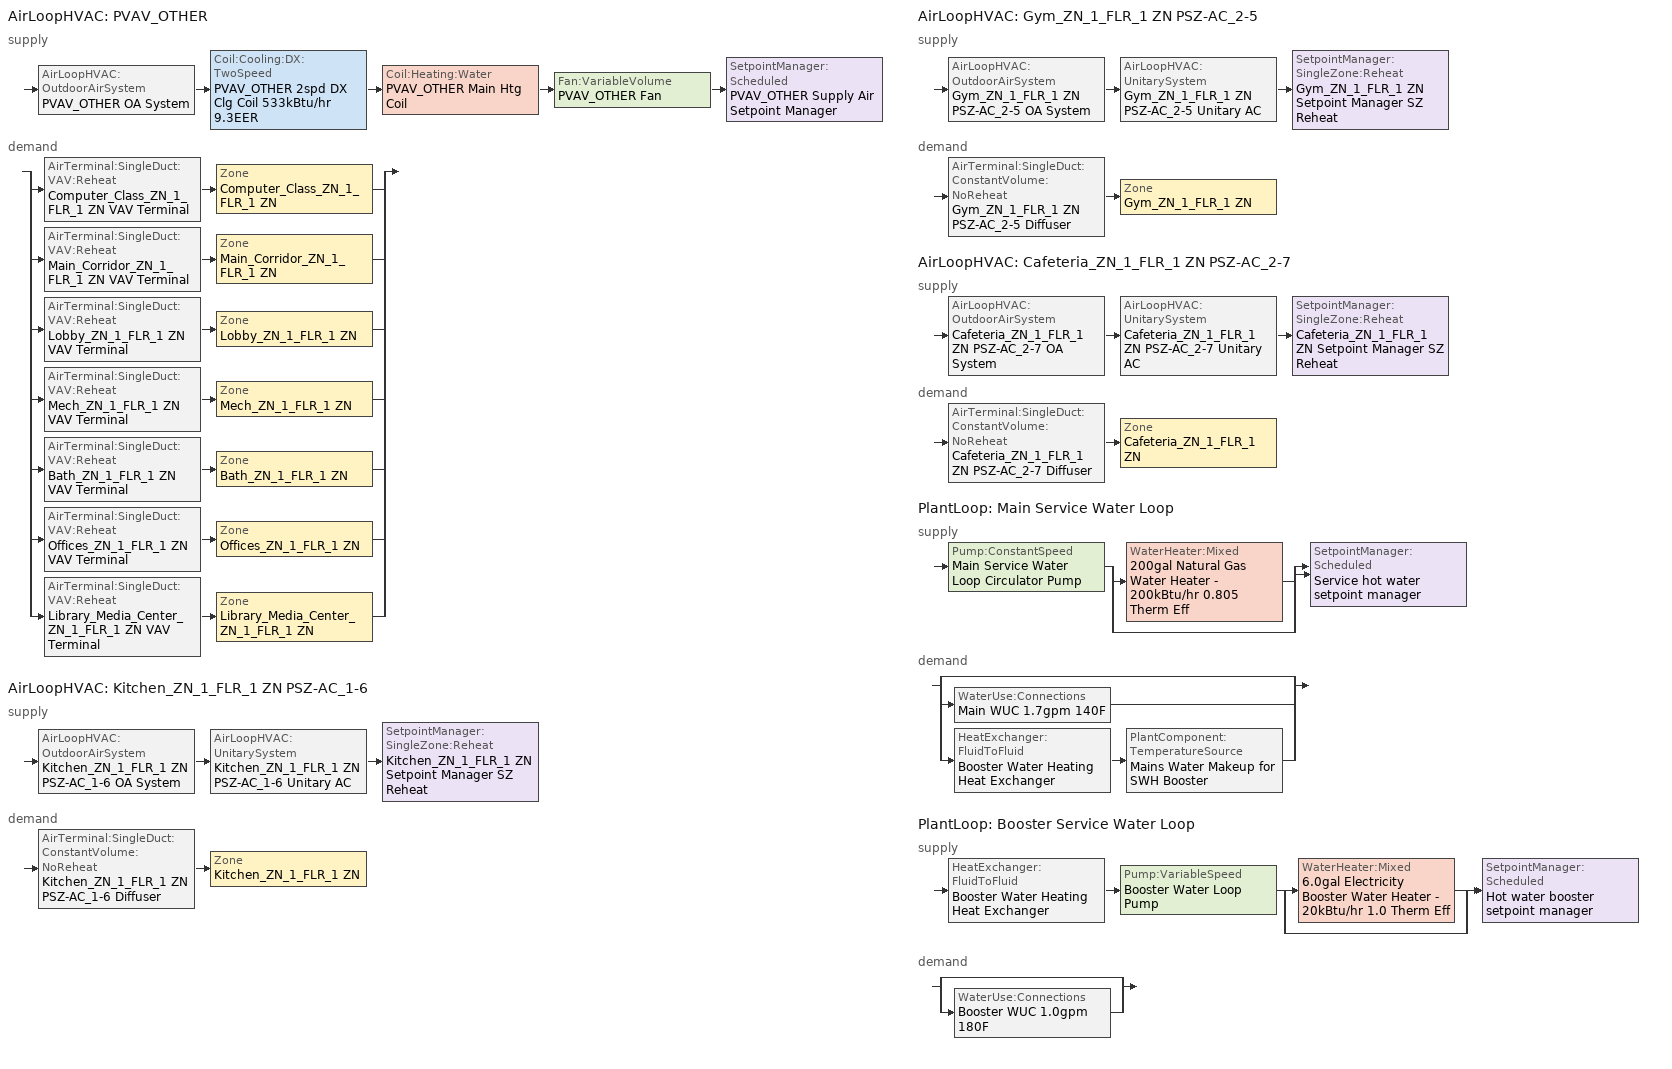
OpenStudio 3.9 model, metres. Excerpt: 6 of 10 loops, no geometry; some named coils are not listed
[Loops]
AirLoopHVAC 'PVAV_OTHER'
 supply: AirLoopHVAC:OutdoorAirSystem 'PVAV_OTHER OA System' > Coil:Cooling:DX:TwoSpeed 'PVAV_OTHER 2spd DX Clg Coil 533kBtu/hr 9.3EER' > Coil:Heating:Water 'PVAV_OTHER Main Htg Coil' > Fan:VariableVolume 'PVAV_OTHER Fan' > SetpointManager:Scheduled 'PVAV_OTHER Supply Air Setpoint Manager'
 demand: split
  | AirTerminal:SingleDuct:VAV:Reheat 'Computer_Class_ZN_1_FLR_1 ZN VAV Terminal' > Zone 'Computer_Class_ZN_1_FLR_1 ZN'
  | AirTerminal:SingleDuct:VAV:Reheat 'Main_Corridor_ZN_1_FLR_1 ZN VAV Terminal' > Zone 'Main_Corridor_ZN_1_FLR_1 ZN'
  | AirTerminal:SingleDuct:VAV:Reheat 'Lobby_ZN_1_FLR_1 ZN VAV Terminal' > Zone 'Lobby_ZN_1_FLR_1 ZN'
  | AirTerminal:SingleDuct:VAV:Reheat 'Mech_ZN_1_FLR_1 ZN VAV Terminal' > Zone 'Mech_ZN_1_FLR_1 ZN'
  | AirTerminal:SingleDuct:VAV:Reheat 'Bath_ZN_1_FLR_1 ZN VAV Terminal' > Zone 'Bath_ZN_1_FLR_1 ZN'
  | AirTerminal:SingleDuct:VAV:Reheat 'Offices_ZN_1_FLR_1 ZN VAV Terminal' > Zone 'Offices_ZN_1_FLR_1 ZN'
  | AirTerminal:SingleDuct:VAV:Reheat 'Library_Media_Center_ZN_1_FLR_1 ZN VAV Terminal' > Zone 'Library_Media_Center_ZN_1_FLR_1 ZN'
AirLoopHVAC 'Kitchen_ZN_1_FLR_1 ZN PSZ-AC_1-6'
 supply: AirLoopHVAC:OutdoorAirSystem 'Kitchen_ZN_1_FLR_1 ZN PSZ-AC_1-6 OA System' > AirLoopHVAC:UnitarySystem 'Kitchen_ZN_1_FLR_1 ZN PSZ-AC_1-6 Unitary AC' > SetpointManager:SingleZone:Reheat 'Kitchen_ZN_1_FLR_1 ZN Setpoint Manager SZ Reheat'
 demand: AirTerminal:SingleDuct:ConstantVolume:NoReheat 'Kitchen_ZN_1_FLR_1 ZN PSZ-AC_1-6 Diffuser' > Zone 'Kitchen_ZN_1_FLR_1 ZN'
AirLoopHVAC 'Gym_ZN_1_FLR_1 ZN PSZ-AC_2-5'
 supply: AirLoopHVAC:OutdoorAirSystem 'Gym_ZN_1_FLR_1 ZN PSZ-AC_2-5 OA System' > AirLoopHVAC:UnitarySystem 'Gym_ZN_1_FLR_1 ZN PSZ-AC_2-5 Unitary AC' > SetpointManager:SingleZone:Reheat 'Gym_ZN_1_FLR_1 ZN Setpoint Manager SZ Reheat'
 demand: AirTerminal:SingleDuct:ConstantVolume:NoReheat 'Gym_ZN_1_FLR_1 ZN PSZ-AC_2-5 Diffuser' > Zone 'Gym_ZN_1_FLR_1 ZN'
AirLoopHVAC 'Cafeteria_ZN_1_FLR_1 ZN PSZ-AC_2-7'
 supply: AirLoopHVAC:OutdoorAirSystem 'Cafeteria_ZN_1_FLR_1 ZN PSZ-AC_2-7 OA System' > AirLoopHVAC:UnitarySystem 'Cafeteria_ZN_1_FLR_1 ZN PSZ-AC_2-7 Unitary AC' > SetpointManager:SingleZone:Reheat 'Cafeteria_ZN_1_FLR_1 ZN Setpoint Manager SZ Reheat'
 demand: AirTerminal:SingleDuct:ConstantVolume:NoReheat 'Cafeteria_ZN_1_FLR_1 ZN PSZ-AC_2-7 Diffuser' > Zone 'Cafeteria_ZN_1_FLR_1 ZN'
PlantLoop 'Main Service Water Loop'
 supply: Pump:ConstantSpeed 'Main Service Water Loop Circulator Pump' > split
  | WaterHeater:Mixed '200gal Natural Gas Water Heater - 200kBtu/hr 0.805 Therm Eff'
  | bypass
  join > SetpointManager:Scheduled 'Service hot water setpoint manager'
 demand: split
  | bypass
  | WaterUse:Connections 'Main WUC 1.7gpm 140F'
  | HeatExchanger:FluidToFluid 'Booster Water Heating Heat Exchanger' > PlantComponent:TemperatureSource 'Mains Water Makeup for SWH Booster'
PlantLoop 'Booster Service Water Loop'
 supply: HeatExchanger:FluidToFluid 'Booster Water Heating Heat Exchanger' > Pump:VariableSpeed 'Booster Water Loop Pump' > split
  | WaterHeater:Mixed '6.0gal Electricity Booster Water Heater - 20kBtu/hr 1.0 Therm Eff'
  | bypass
  join > SetpointManager:Scheduled 'Hot water booster setpoint manager'
 demand: split
  | bypass
  | WaterUse:Connections 'Booster WUC 1.0gpm 180F'
[Sizing:Zone] Zone Cooling Design Supply Air Temperature Input Method=SupplyAirTemperature; Zone Cooling Design Supply Air Temperature {C}=12.7778; Zone Cooling Design Supply Air Temperature Difference {deltaC}=11.11; Zone Heating Design Supply Air Temperature Input Method=SupplyAirTemperature; Zone Heating Design Supply Air Temperature {C}=50; Zone Heating Design Supply Air Temperature Difference {deltaC}=11.11; Zone Cooling Design Supply Air Humidity Ratio {kg-H2O/kg-air}=0.0085; Zone Heating Design Supply Air Humidity Ratio {kg-H2O/kg-air}=0.008; Cooling Design Air Flow Method=DesignDay; Heating Design Air Flow Method=DesignDay; Heating Maximum Air Flow Fraction=1; Account for Dedicated Outdoor Air System=No; Dedicated Outdoor Air System Control Strategy=NeutralSupplyAir; Dedicated Outdoor Air Low Setpoint Temperature for Design {C}=autosize; Dedicated Outdoor Air High Setpoint Temperature for Design {C}=autosize; Zone Load Sizing Method=Sensible Load Only No Latent Load; Zone Latent Cooling Design Supply Air Humidity Ratio Input Method=HumidityRatioDifference; Zone Cooling Design Supply Air Humidity Ratio Difference {kgWater/kgDryAir}=0.005; Zone Latent Heating Design Supply Air Humidity Ratio Input Method=HumidityRatioDifference; Zone Humidification Design Supply Air Humidity Ratio Difference {kgWater/kgDryAir}=0.005; Sizing Option=Coincident
Name | Design Minimum Zone Ventilation Efficiency
Bath_ZN_1_FLR_1 ZN; Computer_Class_ZN_1_FLR_1 ZN; Library_Media_Center_ZN_1_FLR_1 ZN; Lobby_ZN_1_FLR_1 ZN; Main_Corridor_ZN_1_FLR_1 ZN; Mech_ZN_1_FLR_1 ZN; Offices_ZN_1_FLR_1 ZN | 0.6
Cafeteria_ZN_1_FLR_1 ZN; Gym_ZN_1_FLR_1 ZN; Kitchen_ZN_1_FLR_1 ZN
[Zone equipment]
Bath_ZN_1_FLR_1 ZN: Bath_ZN_1_FLR_1 ZN VAV Terminal, Bath_ZN_1_FLR_1 ZN Exhaust Fan
Cafeteria_ZN_1_FLR_1 ZN: Cafeteria_ZN_1_FLR_1 ZN PSZ-AC_2-7 Diffuser
Computer_Class_ZN_1_FLR_1 ZN: Computer_Class_ZN_1_FLR_1 ZN VAV Terminal
Gym_ZN_1_FLR_1 ZN: Gym_ZN_1_FLR_1 ZN PSZ-AC_2-5 Diffuser
Kitchen_ZN_1_FLR_1 ZN: Kitchen_ZN_1_FLR_1 ZN PSZ-AC_1-6 Diffuser, Kitchen_ZN_1_FLR_1 ZN Exhaust Fan
Library_Media_Center_ZN_1_FLR_1 ZN: Library_Media_Center_ZN_1_FLR_1 ZN VAV Terminal
Lobby_ZN_1_FLR_1 ZN: Lobby_ZN_1_FLR_1 ZN VAV Terminal
Main_Corridor_ZN_1_FLR_1 ZN: Main_Corridor_ZN_1_FLR_1 ZN VAV Terminal
Mech_ZN_1_FLR_1 ZN: Mech_ZN_1_FLR_1 ZN VAV Terminal
Offices_ZN_1_FLR_1 ZN: Offices_ZN_1_FLR_1 ZN VAV Terminal
[PlantLoop] Glycol Concentration=0; Plant Loop Volume {m3}=Autocalculate; Load Distribution Scheme=Optimal
Name | Maximum Loop Temperature {C} | Minimum Loop Temperature {C}
Main Service Water Loop | 82.2222 | 51.6667
Booster Service Water Loop
[Sizing:Plant] Loop Type=Heating; Loop Design Temperature Difference {deltaC}=5; Sizing Option=NonCoincident; Zone Timesteps in Averaging Window=1; Coincident Sizing Factor Mode=None
Name | Design Loop Exit Temperature {C}
Main Service Water Loop | 60
Booster Service Water Loop | 82.2222
[SetpointManager:Scheduled] Control Variable=Temperature
Name | Schedule | Setpoint Node or NodeList
PVAV_OTHER Supply Air Setpoint Manager | Supply Air Temp - 55.0F | PVAV_OTHER Supply Outlet Node
Service hot water setpoint manager | Service Water Loop Temp - 140F | Main Service Water Loop Supply Outlet Node
Hot water booster setpoint manager | Service Water Booster Temp - 180F | Booster Service Water Loop Supply Outlet Node
[Pump:VariableSpeed]
Booster Water Loop Pump: Rated Pump Head {Pa}=0; Rated Power Consumption {W}=0; Motor Efficiency=1; Coefficient 1 of the Part Load Performance Curve=0; Coefficient 2 of the Part Load Performance Curve=3.2485; Coefficient 3 of the Part Load Performance Curve=-4.7443; Coefficient 4 of the Part Load Performance Curve=2.5294; Minimum Flow Rate {m3/s}=0; Pump Control Type=Intermittent; Skin Loss Radiative Fraction=0.5; Design Power Sizing Method=PowerPerFlowPerPressure; Design Electric Power per Unit Flow Rate {W/(m3/s)}=348701.1; Design Shaft Power per Unit Flow Rate per Unit Head {W-s/m3-Pa}=1.28205; Design Minimum Flow Rate Fraction=0
[AirLoopHVAC] Availability Schedule=SchoolPrimary HVACOperationSchd; Design Supply Air Flow Rate {m3/s}=autosize; Design Return Air Flow Fraction of Supply Air Flow=1
PVAV_OTHER; Kitchen_ZN_1_FLR_1 ZN PSZ-AC_1-6; Gym_ZN_1_FLR_1 ZN PSZ-AC_2-5; Cafeteria_ZN_1_FLR_1 ZN PSZ-AC_2-7
[Sizing:System] Type of Load to Size On=Sensible; Preheat Design Temperature {C}=7.22222; Preheat Design Humidity Ratio {kg-H2O/kg-Air}=0.008; Precool Design Temperature {C}=12.7778; Precool Design Humidity Ratio {kg-H2O/kg-Air}=0.008; Central Cooling Design Supply Air Temperature {C}=12.7778; Sizing Option=Coincident; 100% Outdoor Air in Cooling=No; 100% Outdoor Air in Heating=No; Central Cooling Design Supply Air Humidity Ratio {kg-H2O/kg-Air}=0.0085; Central Heating Design Supply Air Humidity Ratio {kg-H2O/kg-Air}=0.008; Cooling Design Air Flow Method=DesignDay; Heating Design Air Flow Method=DesignDay; System Outdoor Air Method=ZoneSum; Zone Maximum Outdoor Air Fraction=1; Cooling Supply Air Flow Rate Per Floor Area {m3/s-m2}=0.00996765; Cooling Fraction of Autosized Cooling Supply Air Flow Rate=1; Cooling Supply Air Flow Rate Per Unit Cooling Capacity {m3/s-W}=3.94755e-05; Heating Supply Air Flow Rate Per Floor Area {m3/s-m2}=0.00996765; Heating Fraction of Autosized Heating Supply Air Flow Rate=1; Heating Fraction of Autosized Cooling Supply Air Flow Rate=1; Heating Supply Air Flow Rate Per Unit Heating Capacity {m3/s-W}=3.15882e-05; Cooling Design Capacity Method=CoolingDesignCapacity; Cooling Design Capacity {W}=autosize; Cooling Design Capacity Per Floor Area {W/m2}=234.7; Fraction of Autosized Cooling Design Capacity=1; Heating Design Capacity Method=HeatingDesignCapacity; Heating Design Capacity {W}=autosize; Heating Design Capacity Per Floor Area {W/m2}=157; Fraction of Autosized Heating Design Capacity=1; Central Cooling Capacity Control Method=OnOff; Occupant Diversity=autosize
Name | Design Outdoor Air Flow Rate {m3/s} | Central Heating Maximum System Air Flow Ratio | Central Heating Design Supply Air Temperature {C}
PVAV_OTHER | 3.78526 | 0.3 | 12.7778
Kitchen_ZN_1_FLR_1 ZN PSZ-AC_1-6; Gym_ZN_1_FLR_1 ZN PSZ-AC_2-5; Cafeteria_ZN_1_FLR_1 ZN PSZ-AC_2-7 | Autosize | 1 | 50
[Fan:VariableVolume]
PVAV_OTHER Fan: Availability Schedule=Always On Discrete; Fan Total Efficiency=0.6006; Pressure Rise {Pa}=1574.24; Maximum Flow Rate {m3/s}=Autosize; Fan Power Minimum Flow Rate Input Method=Fraction; Fan Power Minimum Flow Fraction=0.1; Fan Power Minimum Air Flow Rate {m3/s}=0; Motor Efficiency=0.924; Motor In Airstream Fraction=1; Fan Power Coefficient 1=0.0407599; Fan Power Coefficient 2=0.088045; Fan Power Coefficient 3=-0.0729261; Fan Power Coefficient 4=0.94374; Fan Power Coefficient 5=0
[Coil:Cooling:DX:TwoSpeed] Availability Schedule=Always On Discrete; Rated High Speed Total Cooling Capacity {W}=Autosize; Rated High Speed Sensible Heat Ratio=Autosize; Rated High Speed Air Flow Rate {m3/s}=Autosize; Rated High Speed Evaporator Fan Power Per Volume Flow Rate 2017 {W/(m3/s)}=773.3; Rated High Speed Evaporator Fan Power Per Volume Flow Rate 2023 {W/(m3/s)}=934.4; Unit Internal Static Air Pressure {Pa}=773.3; Total Cooling Capacity Function of Temperature Curve=CoilClgDXQRatio_fTwbToadbSI; Total Cooling Capacity Function of Flow Fraction Curve=CoilClgDXSnglQRatio_fCFMRatio; Energy Input Ratio Function of Temperature Curve=CoilClgDXEIRRatio_fTwbToadbSI; Energy Input Ratio Function of Flow Fraction Curve=CoilClgDXSnglEIRRatio_fCFMRatio; Part Load Fraction Correlation Curve=CoilClgDXEIRRatio_fQFrac; Rated Low Speed Total Cooling Capacity {W}=Autosize; Rated Low Speed Sensible Heat Ratio=0.69; Rated Low Speed Air Flow Rate {m3/s}=Autosize; Rated Low Speed Evaporator Fan Power Per Volume Flow Rate 2017 {W/(m3/s)}=773.3; Rated Low Speed Evaporator Fan Power Per Volume Flow Rate 2023 {W/(m3/s)}=934.4; Low Speed Total Cooling Capacity Function of Temperature Curve=CoilClgDXQRatio_fTwbToadbSI; Low Speed Energy Input Ratio Function of Temperature Curve=CoilClgDXEIRRatio_fTwbToadbSI; Condenser Type=AirCooled; Minimum Outdoor Dry-Bulb Temperature for Compressor Operation {C}=-25; High Speed Evaporative Condenser Effectiveness=0.9; High Speed Evaporative Condenser Air Flow Rate {m3/s}=Autosize; High Speed Evaporative Condenser Pump Rated Power Consumption {W}=Autosize; Low Speed Evaporative Condenser Effectiveness=0.9; Low Speed Evaporative Condenser Air Flow Rate {m3/s}=Autosize; Low Speed Evaporative Condenser Pump Rated Power Consumption {W}=Autosize; Basin Heater Setpoint Temperature {C}=2
Name | Rated High Speed COP {W/W} | Rated Low Speed COP {W/W} | Basin Heater Capacity {W/K}
PVAV_OTHER 2spd DX Clg Coil 533kBtu/hr 9.3EER | 3.23359 | 3.23359 | 0
Kitchen_ZN_1_FLR_1 ZN PSZ-AC_1-6 2spd DX AC Clg Coil 97kBtu/hr 10.1EER; Gym_ZN_1_FLR_1 ZN PSZ-AC_2-5 2spd DX AC Clg Coil 113kBtu/hr 10.1EER | 3.50002 | 3.50002 | 10
Cafeteria_ZN_1_FLR_1 ZN PSZ-AC_2-7 2spd DX AC Clg Coil 271kBtu/hr 9.3EER | 3.23359 | 3.23359 | 10
[Controller:OutdoorAir] Minimum Outdoor Air Flow Rate {m3/s}=autosize; Maximum Outdoor Air Flow Rate {m3/s}=Autosize; Economizer Control Type=NoEconomizer; Economizer Control Action Type=ModulateFlow; Economizer Maximum Limit Dry-Bulb Temperature {C}=28; Economizer Maximum Limit Enthalpy {J/kg}=64000; Lockout Type=LockoutWithCompressor; Minimum Limit Type=FixedMinimum; Minimum Outdoor Air Schedule=Always On Discrete; High Humidity Control=No; High Humidity Outdoor Air Flow Ratio=1; Control High Indoor Humidity Based on Outdoor Humidity Ratio=Yes; Economizer Operation Staging=InterlockedWithMechanicalCooling
Name | Controller Mechanical Ventilation | Heat Recovery Bypass Control Type | Maximum Fraction of Outdoor Air Schedule
PVAV_OTHER OA Controller | PVAV_OTHER Mechanical Ventilation Controller | BypassWhenWithinEconomizerLimits
Kitchen_ZN_1_FLR_1 ZN PSZ-AC_1-6 OA System Controller | Controller Mechanical Ventilation 1 | BypassWhenWithinEconomizerLimits
Gym_ZN_1_FLR_1 ZN PSZ-AC_2-5 OA System Controller | Controller Mechanical Ventilation 2 | BypassWhenWithinEconomizerLimits | ems_Gym_ZN_1_FLR_1_ZN_PSZ_AC_2_5_maxOASch
Cafeteria_ZN_1_FLR_1 ZN PSZ-AC_2-7 OA System Controller | Controller Mechanical Ventilation 3 | BypassWhenOAFlowGreaterThanMinimum | ems_Cafeteria_ZN_1_FLR_1_ZN_PSZ_AC_2_7_maxOASch
[Controller:MechanicalVentilation] Availability Schedule=Always On Discrete
Name | System Outdoor Air Method
PVAV_OTHER Mechanical Ventilation Controller | ZoneSum
Controller Mechanical Ventilation 1; Controller Mechanical Ventilation 2; Controller Mechanical Ventilation 3
[AirLoopHVAC:OutdoorAirSystem]
Name | Controller
PVAV_OTHER OA System | PVAV_OTHER OA Controller
Kitchen_ZN_1_FLR_1 ZN PSZ-AC_1-6 OA System | Kitchen_ZN_1_FLR_1 ZN PSZ-AC_1-6 OA System Controller
Gym_ZN_1_FLR_1 ZN PSZ-AC_2-5 OA System | Gym_ZN_1_FLR_1 ZN PSZ-AC_2-5 OA System Controller
Cafeteria_ZN_1_FLR_1 ZN PSZ-AC_2-7 OA System | Cafeteria_ZN_1_FLR_1 ZN PSZ-AC_2-7 OA System Controller
[AirTerminal:SingleDuct:VAV:Reheat] Availability Schedule=Always On Discrete; Maximum Air Flow Rate {m3/s}=AutoSize; Zone Minimum Air Flow Input Method=Constant; Constant Minimum Air Flow Fraction=0.571247; Fixed Minimum Air Flow Rate {m3/s}=0; Maximum Hot Water or Steam Flow Rate {m3/s}=AutoSize; Minimum Hot Water or Steam Flow Rate {m3/s}=0; Convergence Tolerance=0.001; Damper Heating Action=Normal; Maximum Flow per Zone Floor Area During Reheat {m3/s-m2}=AutoSize; Maximum Flow Fraction During Reheat=AutoSize; Maximum Reheat Air Temperature {C}=50; Control For Outdoor Air=No
Name | Reheat Coil
Computer_Class_ZN_1_FLR_1 ZN VAV Terminal | Computer_Class_ZN_1_FLR_1 ZN Reheat Coil
Main_Corridor_ZN_1_FLR_1 ZN VAV Terminal | Main_Corridor_ZN_1_FLR_1 ZN Reheat Coil
Lobby_ZN_1_FLR_1 ZN VAV Terminal | Lobby_ZN_1_FLR_1 ZN Reheat Coil
Mech_ZN_1_FLR_1 ZN VAV Terminal | Mech_ZN_1_FLR_1 ZN Reheat Coil
Bath_ZN_1_FLR_1 ZN VAV Terminal | Bath_ZN_1_FLR_1 ZN Reheat Coil
Offices_ZN_1_FLR_1 ZN VAV Terminal | Offices_ZN_1_FLR_1 ZN Reheat Coil
Library_Media_Center_ZN_1_FLR_1 ZN VAV Terminal | Library_Media_Center_ZN_1_FLR_1 ZN Reheat Coil
[SetpointManager:SingleZone:Reheat] Minimum Supply Air Temperature {C}=12.7778; Maximum Supply Air Temperature {C}=50
Name | Control Zone | Setpoint Node or NodeList
Kitchen_ZN_1_FLR_1 ZN Setpoint Manager SZ Reheat | Kitchen_ZN_1_FLR_1 ZN | Kitchen_ZN_1_FLR_1 ZN PSZ-AC_1-6 Supply Outlet Node
Gym_ZN_1_FLR_1 ZN Setpoint Manager SZ Reheat | Gym_ZN_1_FLR_1 ZN | Gym_ZN_1_FLR_1 ZN PSZ-AC_2-5 Supply Outlet Node
Cafeteria_ZN_1_FLR_1 ZN Setpoint Manager SZ Reheat | Cafeteria_ZN_1_FLR_1 ZN | Cafeteria_ZN_1_FLR_1 ZN PSZ-AC_2-7 Supply Outlet Node
[Coil:Heating:Gas] Availability Schedule=Always On Discrete; Nominal Capacity {W}=AutoSize; On Cycle Parasitic Electric Load {W}=0; Off Cycle Parasitic Gas Load {W}=0
Name | Gas Burner Efficiency
Kitchen_ZN_1_FLR_1 ZN PSZ-AC_1-6 Gas Htg Coil 190kBtu/hr 0.8 Thermal Eff | 0.8
Gym_ZN_1_FLR_1 ZN PSZ-AC_2-5 Gas Htg Coil 302kBtu/hr 0.8 Combustion Eff; Cafeteria_ZN_1_FLR_1 ZN PSZ-AC_2-7 Gas Htg Coil 802kBtu/hr 0.8 Combustion Eff | 0.793
[Coil:Heating:Electric] Availability Schedule=Always Off Discrete; Efficiency=1; Nominal Capacity {W}=0
Kitchen_ZN_1_FLR_1 ZN PSZ-AC_1-6 No Heat; Gym_ZN_1_FLR_1 ZN PSZ-AC_2-5 No Heat; Cafeteria_ZN_1_FLR_1 ZN PSZ-AC_2-7 No Heat
[Fan:OnOff] Availability Schedule=Always On Discrete; Pressure Rise {Pa}=622.722; Maximum Flow Rate {m3/s}=autosize; Motor In Airstream Fraction=1
Name | Fan Total Efficiency | Motor Efficiency | Fan Power Ratio Function of Speed Ratio Curve | Fan Efficiency Ratio Function of Speed Ratio Curve
Kitchen_ZN_1_FLR_1 ZN PSZ-AC_1-6 Fan | 0.546 | 0.84 | Fan On Off Power Curve | Fan On Off Efficiency Curve
Gym_ZN_1_FLR_1 ZN PSZ-AC_2-5 Fan | 0.546 | 0.84 | Fan On Off Power Curve 1 | Fan On Off Efficiency Curve 1
Cafeteria_ZN_1_FLR_1 ZN PSZ-AC_2-7 Fan | 0.56875 | 0.875 | Fan On Off Power Curve 2 | Fan On Off Efficiency Curve 2
[AirLoopHVAC:UnitarySystem] Control Type=Load; Dehumidification Control Type=None; Availability Schedule=SchoolPrimary HVACOperationSchd; Fan Placement=DrawThrough; Supply Air Fan Operating Mode Schedule=SchoolPrimary HVACOperationSchd; DX Heating Coil Sizing Ratio=1; Use DOAS DX Cooling Coil=No; DOAS DX Cooling Coil Leaving Minimum Air Temperature {C}=2; Latent Load Control=SensibleOnlyLoadControl; Supply Air Flow Rate Method During Cooling Operation=SupplyAirFlowRate; Supply Air Flow Rate During Cooling Operation {m3/s}=Autosize; Supply Air Flow Rate Method During Heating Operation=SupplyAirFlowRate; Supply Air Flow Rate During Heating Operation {m3/s}=Autosize; Supply Air Flow Rate Method When No Cooling or Heating is Required=None; No Load Supply Air Flow Rate Control Set To Low Speed=Yes; Maximum Supply Air Temperature {C}=80; Maximum Outdoor Dry-Bulb Temperature for Supplemental Heater Operation {C}=21; Ancilliary On-Cycle Electric Power {W}=0; Ancilliary Off-Cycle Electric Power {W}=0
Name | Controlling Zone or Thermostat Location | Supply Fan | Heating Coil | Cooling Coil | Supplemental Heating Coil
Kitchen_ZN_1_FLR_1 ZN PSZ-AC_1-6 Unitary AC | Kitchen_ZN_1_FLR_1 ZN | Kitchen_ZN_1_FLR_1 ZN PSZ-AC_1-6 Fan | Kitchen_ZN_1_FLR_1 ZN PSZ-AC_1-6 Gas Htg Coil 190kBtu/hr 0.8 Thermal Eff | Kitchen_ZN_1_FLR_1 ZN PSZ-AC_1-6 2spd DX AC Clg Coil 97kBtu/hr 10.1EER | Kitchen_ZN_1_FLR_1 ZN PSZ-AC_1-6 No Heat
Gym_ZN_1_FLR_1 ZN PSZ-AC_2-5 Unitary AC | Gym_ZN_1_FLR_1 ZN | Gym_ZN_1_FLR_1 ZN PSZ-AC_2-5 Fan | Gym_ZN_1_FLR_1 ZN PSZ-AC_2-5 Gas Htg Coil 302kBtu/hr 0.8 Combustion Eff | Gym_ZN_1_FLR_1 ZN PSZ-AC_2-5 2spd DX AC Clg Coil 113kBtu/hr 10.1EER | Gym_ZN_1_FLR_1 ZN PSZ-AC_2-5 No Heat
Cafeteria_ZN_1_FLR_1 ZN PSZ-AC_2-7 Unitary AC | Cafeteria_ZN_1_FLR_1 ZN | Cafeteria_ZN_1_FLR_1 ZN PSZ-AC_2-7 Fan | Cafeteria_ZN_1_FLR_1 ZN PSZ-AC_2-7 Gas Htg Coil 802kBtu/hr 0.8 Combustion Eff | Cafeteria_ZN_1_FLR_1 ZN PSZ-AC_2-7 2spd DX AC Clg Coil 271kBtu/hr 9.3EER | Cafeteria_ZN_1_FLR_1 ZN PSZ-AC_2-7 No Heat
[AirTerminal:SingleDuct:ConstantVolume:NoReheat] Availability Schedule=Always On Discrete; Maximum Air Flow Rate {m3/s}=AutoSize
Kitchen_ZN_1_FLR_1 ZN PSZ-AC_1-6 Diffuser; Gym_ZN_1_FLR_1 ZN PSZ-AC_2-5 Diffuser; Cafeteria_ZN_1_FLR_1 ZN PSZ-AC_2-7 Diffuser
[Fan:ZoneExhaust] Fan Total Efficiency=0.389162; Pressure Rise {Pa}=124.544; System Availability Manager Coupling Mode=Decoupled
Name | Availability Schedule | Maximum Flow Rate {m3/s} | Flow Fraction Schedule | Balanced Exhaust Fraction Schedule
Kitchen_ZN_1_FLR_1 ZN Exhaust Fan | SchoolPrimary Kitchen_Exhaust_SCH | 2.12376 | SchoolSecondary Kitchen_Exhaust_SCH_DCV | SchoolSecondary Kitchen Exhaust Fan Balanced Exhaust Fraction Schedule
Bath_ZN_1_FLR_1 ZN Exhaust Fan | SchoolPrimary Hours_of_operation | 0.283168
[Refrigeration:System]
RefrSystem - Primary School: Refrigeration Condenser=Refrigeration Condenser Air Cooled 1; Minimum Condensing Temperature {C}=21; Refrigeration System Working Fluid Type=R404a; Suction Temperature Control Type=ConstantSuctionTemperature; Suction Piping Zone=Kitchen_ZN_1_FLR_1 ZN
[Refrigeration:Case]
Case Primary School: Availability Schedule=Always On Discrete; Zone=Kitchen_ZN_1_FLR_1 ZN; Rated Ambient Temperature {C}=23.8889; Rated Ambient Relative Humidity {percent}=55; Rated Total Cooling Capacity per Unit Length {W/m}=734; Rated Latent Heat Ratio=0.08; Rated Runtime Fraction=0.85; Case Length {m}=3.66; Case Operating Temperature {C}=2; Latent Case Credit Curve Type=CaseTemperatureMethod; Latent Case Credit Curve=Refrigeration Case Latent Credit Curve; Standard Case Fan Power per Unit Length {W/m}=55; Operating Case Fan Power per Unit Length {W/m}=55; Standard Case Lighting Power per Unit Length {W/m}=33; Installed Case Lighting Power per Unit Length {W/m}=33; Case Lighting Schedule=SchoolPrimary BLDG_LIGHT_SCH; Fraction of Lighting Energy to Case=1; Anti-Sweat Heater Control Type=None; Humidity at Zero Anti-Sweat Heater Energy {percent}=0; Case Height {m}=1.5; Fraction of Anti-Sweat Heater Energy to Case=0.2; Case Defrost Power per Unit Length {W/m}=0; Case Defrost Type=None; Case Defrost Schedule=Case Primary School Defrost; Case Defrost Drip-Down Schedule=Case Primary School Defrost 1; Defrost Energy Correction Curve Type=None; Under Case HVAC Return Air Fraction=0.05; Refrigerated Case Restocking Schedule=SchoolPrimary Kitchen_ZN_1_FLR_1_Case:2_SELFCONTAINEDDISPLAYCASE_CaseStockingSched; Case Credit Fraction Schedule=Case Primary School Case Credit; Design Evaporator Temperature or Brine Inlet Temperature {C}=-5.56
[Refrigeration:WalkIn]
Walk-In Primary School: Availability Schedule=Always On Discrete; Rated Coil Cooling Capacity {W}=2686.44; Operating Temperature {C}=-23; Rated Cooling Source Temperature {C}=-28.3333; Rated Total Heating Power {W}=0; Rated Cooling Coil Fan Power {W}=249.978; Rated Circulation Fan Power {W}=0; Rated Total Lighting Power {W}=120.78; Lighting Schedule=SchoolSecondary BLDG_LIGHT_SCH; Defrost Type=Electric; Defrost Control Type=TimeSchedule; Defrost Schedule=Walk-In Primary School Defrost; Defrost Drip-Down Schedule=Walk-In Primary School Defrost 1; Defrost Power {W}=1500.6; Temperature Termination Defrost Fraction to Ice=0.7; Restocking Schedule=SchoolSecondary Kitchen_ZN_1_FLR_1_Case:1_WALKINFREEZER_WalkInStockingSched; Insulated Floor Surface Area {m2}=11.1484; Insulated Floor U-Value {W/m2-K}=0.207; WalkIn Zone Boundary 1=Refrigeration Walk In Zone Boundary 1
[Refrigeration:WalkIn:ZoneBoundary]
Refrigeration Walk In Zone Boundary 1: Zone=Kitchen_ZN_1_FLR_1 ZN; Total Insulated Surface Area Facing Zone {m2}=43.4; Insulated Surface U-Value Facing Zone {W/m2-K}=0.235; Area of Stocking Doors Facing Zone {m2}=2; Height of Stocking Doors Facing Zone {m}=2; Stocking Door Opening Schedule Name Facing Zone=door_wi_sched; Stocking Door Opening Protection Type Facing Zone=StripCurtain
[Refrigeration:Condenser:AirCooled]
Refrigeration Condenser Air Cooled 1: Rated Effective Total Heat Rejection Rate Curve=Curve Linear 1; Rated Subcooling Temperature Difference {deltaC}=0; Condenser Fan Speed Control Type=Fixed; Rated Fan Power {W}=946.525; Minimum Fan Air Flow Ratio=0.1
[Pump:ConstantSpeed]
Main Service Water Loop Circulator Pump: Rated Flow Rate {m3/s}=autosize; Rated Pump Head {Pa}=29891; Rated Power Consumption {W}=autosize; Motor Efficiency=0.555556; Fraction of Motor Inefficiencies to Fluid Stream=0; Pump Control Type=Intermittent; Design Power Sizing Method=PowerPerFlowPerPressure; Design Electric Power per Unit Flow Rate {W/(m3/s)}=348701.1; Design Shaft Power per Unit Flow Rate per Unit Head {W-s/m3-Pa}=1.28205
[WaterHeater:Mixed] Deadband Temperature Difference {deltaC}=2; Heater Control Type=Cycle; Off Cycle Parasitic Heat Fraction to Tank=0; On Cycle Parasitic Heat Fraction to Tank=0; Ambient Temperature Indicator=ThermalZone; Use Side Effectiveness=1; Source Side Effectiveness=1; Use Side Design Flow Rate {m3/s}=autosize; Source Side Design Flow Rate {m3/s}=autosize; Indirect Water Heating Recovery Time {hr}=1.5; Source Side Flow Control Mode=IndirectHeatPrimarySetpoint
Name | Tank Volume {m3} | Setpoint Temperature Schedule | Maximum Temperature Limit {C} | Heater Maximum Capacity {W} | Heater Fuel Type | Heater Thermal Efficiency | Off Cycle Parasitic Fuel Consumption Rate {W} | Off Cycle Parasitic Fuel Type | On Cycle Parasitic Fuel Consumption Rate {W} | On Cycle Parasitic Fuel Type | Ambient Temperature Thermal Zone | Off Cycle Loss Coefficient to Ambient Temperature {W/K} | On Cycle Loss Coefficient to Ambient Temperature {W/K}
200gal Natural Gas Water Heater - 200kBtu/hr 0.805 Therm Eff | 0.757082 | Service Water Loop Temp - 140F | 60 | 58614.2 | NaturalGas | 0.805128 | 1065.49 | NaturalGas | 1065.49 | NaturalGas | Mech_ZN_1_FLR_1 ZN | 9.66218 | 9.66218
6.0gal Electricity Booster Water Heater - 20kBtu/hr 1.0 Therm Eff | 0.0227125 | Service Water Loop Temp - 180F | 82.2222 | 6000.04 | Electricity | 1 | 0 | Electricity | 0 | Electricity | Kitchen_ZN_1_FLR_1 ZN | 2.26162 | 2.26162
[WaterHeater:Sizing] Design Mode=PeakDraw; Time Storage Can Meet Peak Draw {hr}=0.538503; Nominal Tank Volume for Autosizing Plant Connections {m3}=1
Name | Time for Tank Recovery {hr}
200gal Natural Gas Water Heater - 200kBtu/hr 0.805 Therm Eff | 0.5
6.0gal Electricity Booster Water Heater - 20kBtu/hr 1.0 Therm Eff | 1
[WaterUse:Equipment:Definition] Sensible Fraction Schedule=Fraction Sensible - 0.2; Latent Fraction Schedule=Fraction Latent - 0.05
Name | Peak Flow Rate {m3/s} | Target Temperature Schedule
Main 1.7gpm 140F | 0.000107253 | Mixed Water At Faucet Temp - 140F
Booster 1.0gpm 180F | 6.30902e-05 | Mixed Water At Faucet Temp - 180F
[WaterUse:Equipment] Flow Rate Fraction Schedule=SchoolPrimary BLDG_SWH_SCH
Name | Water Use Equipment Definition
Main Service Water Use 1.7gpm 140F | Main 1.7gpm 140F
Booster Service Water Use 1.0gpm 180F | Booster 1.0gpm 180F
[WaterUse:Connections] Drain Water Heat Exchanger Type=None; Drain Water Heat Exchanger Destination=Plant
Name | Water Use Equipment Name 1
Main WUC 1.7gpm 140F | Main Service Water Use 1.7gpm 140F
Booster WUC 1.0gpm 180F | Booster Service Water Use 1.0gpm 180F
[HeatExchanger:FluidToFluid]
Booster Water Heating Heat Exchanger: Loop Demand Side Design Flow Rate {m3/s}=autosize; Loop Supply Side Design Flow Rate {m3/s}=autosize; Heat Exchange Model Type=Ideal; Heat Exchanger U-Factor Times Area Value {W/K}=autosize; Control Type=UncontrolledOn; Minimum Temperature Difference to Activate Heat Exchanger {deltaC}=0.01; Heat Transfer Metering End Use Type=LoopToLoop; Component Override Cooling Control Temperature Mode=Loop; Sizing Factor=1; Operation Minimum Temperature Limit {C}=0; Operation Maximum Temperature Limit {C}=100
[PlantComponent:TemperatureSource]
Mains Water Makeup for SWH Booster: Design Volume Flow Rate {m3/s}=autosize; Temperature Specification Type=Scheduled; Source Temperature {C}=12.4667; Source Temperature Schedule=Booster Water Makeup Temperature
[Schedule:Constant]
Name | Value
Always On Discrete | 1
Always Off Discrete | 0
Booster Water Makeup Temperature | 12.4667
[Schedule:Ruleset]
Name | Default Day Schedule | Summer Design Day Schedule | Winter Design Day Schedule
SchoolPrimary BLDG_LIGHT_SCH | SchoolPrimary BLDG_LIGHT_SCH Default | SchoolPrimary BLDG_LIGHT_SCH Summer Design Day | SchoolPrimary BLDG_LIGHT_SCH Winter Design Day
SchoolPrimary HVACOperationSchd | SchoolPrimary HVACOperationSchd Default | SchoolPrimary HVACOperationSchd Summer Design Day | SchoolPrimary HVACOperationSchd Winter Design Day
Supply Air Temp - 55.0F | Supply Air Temp - 55.0F Default
SchoolPrimary Kitchen_Exhaust_SCH | SchoolPrimary Kitchen_Exhaust_SCH Default | SchoolPrimary Kitchen_Exhaust_SCH Summer Design Day | SchoolPrimary Kitchen_Exhaust_SCH Winter Design Day
SchoolSecondary Kitchen_Exhaust_SCH_DCV | SchoolSecondary Kitchen_Exhaust_SCH_DCV Default | SchoolSecondary Kitchen_Exhaust_SCH_DCV Summer Design Day | SchoolSecondary Kitchen_Exhaust_SCH_DCV Winter Design Day
SchoolSecondary Kitchen Exhaust Fan Balanced Exhaust Fraction Schedule | SchoolSecondary Kitchen Exhaust Fan Balanced Exhaust Fraction Schedule Default | SchoolSecondary Kitchen Exhaust Fan Balanced Exhaust Fraction Schedule Summer Design Day | SchoolSecondary Kitchen Exhaust Fan Balanced Exhaust Fraction Schedule Winter Design Day
SchoolPrimary Hours_of_operation | SchoolPrimary Hours_of_operation Default | SchoolPrimary Hours_of_operation Summer Design Day | SchoolPrimary Hours_of_operation Winter Design Day
SchoolPrimary Kitchen_ZN_1_FLR_1_Case:2_SELFCONTAINEDDISPLAYCASE_CaseStockingSched | SchoolPrimary Kitchen_ZN_1_FLR_1_Case:2_SELFCONTAINEDDISPLAYCASE_CaseStockingSched Default | SchoolPrimary Kitchen_ZN_1_FLR_1_Case:2_SELFCONTAINEDDISPLAYCASE_CaseStockingSched Summer Design Day | SchoolPrimary Kitchen_ZN_1_FLR_1_Case:2_SELFCONTAINEDDISPLAYCASE_CaseStockingSched Winter Design Day
Case Primary School Defrost | Case Primary School Defrost Default
Case Primary School Defrost 1 | Case Primary School Defrost Default 1
Case Primary School Case Credit | Case Primary School Case Credit Default
SchoolSecondary Kitchen_ZN_1_FLR_1_Case:1_WALKINFREEZER_WalkInStockingSched | SchoolSecondary Kitchen_ZN_1_FLR_1_Case:1_WALKINFREEZER_WalkInStockingSched Default | SchoolSecondary Kitchen_ZN_1_FLR_1_Case:1_WALKINFREEZER_WalkInStockingSched Summer Design Day | SchoolSecondary Kitchen_ZN_1_FLR_1_Case:1_WALKINFREEZER_WalkInStockingSched Winter Design Day
SchoolSecondary BLDG_LIGHT_SCH | SchoolSecondary BLDG_LIGHT_SCH Default | SchoolSecondary BLDG_LIGHT_SCH Summer Design Day | SchoolSecondary BLDG_LIGHT_SCH Winter Design Day
door_wi_sched | door_wi_sched Default
Walk-In Primary School Defrost | Walk-In Primary School Defrost Default
Walk-In Primary School Defrost 1 | Walk-In Primary School Defrost Default 1
Service Water Loop Temp - 140F | Service Water Loop Temp - 140F Default
SchoolPrimary BLDG_SWH_SCH | SchoolPrimary BLDG_SWH_SCH Default | SchoolPrimary BLDG_SWH_SCH Summer Design Day | SchoolPrimary BLDG_SWH_SCH Winter Design Day
Fraction Sensible - 0.2 | Fraction Sensible - 0.2 Default
Fraction Latent - 0.05 | Fraction Latent - 0.05 Default
Mixed Water At Faucet Temp - 140F | Mixed Water At Faucet Temp - 140F Default
Service Water Loop Temp - 180F | Service Water Loop Temp - 180F Default
Service Water Booster Temp - 180F | Service Water Booster Temp - 180F Default
Mixed Water At Faucet Temp - 180F | Mixed Water At Faucet Temp - 180F Default
ems_Cafeteria_ZN_1_FLR_1_ZN_PSZ_AC_2_7_maxOASch | ems_Cafeteria_ZN_1_FLR_1_ZN_PSZ_AC_2_7_maxOASch_Default
ems_Gym_ZN_1_FLR_1_ZN_PSZ_AC_2_5_maxOASch | ems_Gym_ZN_1_FLR_1_ZN_PSZ_AC_2_5_maxOASch_Default
[Schedule:Day]
SchoolPrimary BLDG_LIGHT_SCH Default; SchoolPrimary BLDG_LIGHT_SCH Wknd Day; SchoolPrimary BLDG_LIGHT_SCH Wknd Day 1; SchoolSecondary BLDG_LIGHT_SCH Default; SchoolSecondary BLDG_LIGHT_SCH Wknd Day; SchoolSecondary BLDG_LIGHT_SCH Wknd Day 1: No, 24, 0, 0.1773
SchoolPrimary BLDG_LIGHT_SCH Summer Design Day; SchoolSecondary Kitchen_Exhaust_SCH_DCV Default; SchoolSecondary Kitchen_Exhaust_SCH_DCV Winter Design Day; SchoolSecondary Kitchen_Exhaust_SCH_DCV Summer Design Day; SchoolSecondary BLDG_LIGHT_SCH Summer Design Day: No, 24, 0, 1
SchoolPrimary BLDG_LIGHT_SCH Wkdy Day; SchoolPrimary BLDG_LIGHT_SCH Wkdy Day 2; SchoolSecondary BLDG_LIGHT_SCH Wkdy Day; SchoolSecondary BLDG_LIGHT_SCH Wkdy Day 2: No, 7, 0, 0.1773, 21, 0, 0.9, 24, 0, 0.1773
SchoolPrimary BLDG_LIGHT_SCH Wkdy Day 1; SchoolSecondary BLDG_LIGHT_SCH Wkdy Day 1: No, 8, 0, 0.1773, 20, 0, 0.5, 24, 0, 0.1773
SchoolPrimary BLDG_LIGHT_SCH Winter Design Day; SchoolPrimary HVACOperationSchd Default; SchoolPrimary Kitchen_Exhaust_SCH Default; SchoolPrimary Kitchen_Exhaust_SCH Wknd Day; SchoolPrimary Kitchen_Exhaust_SCH Wknd Day 1; SchoolSecondary Kitchen Exhaust Fan Balanced Exhaust Fraction Schedule Default; SchoolSecondary Kitchen Exhaust Fan Balanced Exhaust Fraction Schedule Wknd Day; SchoolSecondary Kitchen Exhaust Fan Balanced Exhaust Fraction Schedule Wknd Day 1; SchoolPrimary Hours_of_operation Default; SchoolSecondary BLDG_LIGHT_SCH Winter Design Day; SchoolPrimary BLDG_SWH_SCH Default; SchoolPrimary BLDG_SWH_SCH Sat Day; SchoolPrimary BLDG_SWH_SCH Sun|Sat Day; SchoolPrimary BLDG_SWH_SCH Sun|Sat Day 1: No, 24, 0, 0
SchoolPrimary HVACOperationSchd Winter Design Day; SchoolPrimary HVACOperationSchd Summer Design Day; SchoolPrimary HVACOperationSchd WntrDsn|SmrDsn|Wkdy Day; SchoolPrimary Hours_of_operation Winter Design Day; SchoolPrimary Hours_of_operation Summer Design Day; SchoolPrimary Hours_of_operation WntrDsn|SmrDsn|Wkdy Day: No, 7, 0, 0, 21, 0, 1, 24, 0, 0
Supply Air Temp - 55.0F Default: 24, 0, 12.7778
SchoolPrimary Kitchen_Exhaust_SCH Wkdy Day: No, 8, 0, 0, 17, 0, 1, 24, 0, 0
SchoolPrimary Kitchen_Exhaust_SCH Wkdy Day 1; SchoolPrimary Kitchen_Exhaust_SCH Wkdy Day 2; SchoolPrimary Kitchen_Exhaust_SCH Winter Design Day; SchoolPrimary Kitchen_Exhaust_SCH Summer Design Day: No, 8, 0, 0, 21, 0, 1, 24, 0, 0
SchoolSecondary Kitchen Exhaust Fan Balanced Exhaust Fraction Schedule Wkdy Day: No, 8, 0, 0, 17, 0, 0.746296, 24, 0, 0
SchoolSecondary Kitchen Exhaust Fan Balanced Exhaust Fraction Schedule Wkdy Day 1; SchoolSecondary Kitchen Exhaust Fan Balanced Exhaust Fraction Schedule Wkdy Day 2; SchoolSecondary Kitchen Exhaust Fan Balanced Exhaust Fraction Schedule Winter Design Day; SchoolSecondary Kitchen Exhaust Fan Balanced Exhaust Fraction Schedule Summer Design Day: No, 8, 0, 0, 21, 0, 0.746296, 24, 0, 0
SchoolPrimary Kitchen_ZN_1_FLR_1_Case:2_SELFCONTAINEDDISPLAYCASE_CaseStockingSched Default; SchoolPrimary Kitchen_ZN_1_FLR_1_Case:2_SELFCONTAINEDDISPLAYCASE_CaseStockingSched Winter Design Day; SchoolPrimary Kitchen_ZN_1_FLR_1_Case:2_SELFCONTAINEDDISPLAYCASE_CaseStockingSched Summer Design Day: No, 6, 0, 0, 7, 0, 50, 9, 0, 70, 10, 0, 80, 11, 0, 70, 13, 0, 50, 14, 0, 80, 15, 0, 90, 16, 0, 80, 24, 0, 0
Case Primary School Defrost Default; Case Primary School Defrost Default 1: 0, 59, 1, 24, 0, 0
Case Primary School Case Credit Default: 7, 0, 0.2, 21, 0, 0.4, 24, 0, 0.2
SchoolSecondary Kitchen_ZN_1_FLR_1_Case:1_WALKINFREEZER_WalkInStockingSched Default: No, 4, 0, 0, 5, 0, 725, 6, 0, 417, 7, 0, 290, 24, 0, 0
SchoolSecondary Kitchen_ZN_1_FLR_1_Case:1_WALKINFREEZER_WalkInStockingSched Winter Design Day; SchoolSecondary Kitchen_ZN_1_FLR_1_Case:1_WALKINFREEZER_WalkInStockingSched Summer Design Day; SchoolSecondary Kitchen_ZN_1_FLR_1_Case:1_WALKINFREEZER_WalkInStockingSched WntrDsn|SmrDsn|Wknd|Mon|Wed|Thu Day: No, 4, 0, 0, 5, 0, 125, 6, 0, 117, 7, 0, 90, 19, 0, 0, 20, 0, 125, 21, 0, 117, 22, 0, 90, 24, 0, 0
door_wi_sched Default: No, 6, 0, 0, 22, 0, 0.0625, 24, 0, 0
Walk-In Primary School Defrost Default; Walk-In Primary School Defrost Default 1: 0, 59, 1, 10, 0, 0, 10, 59, 1, 24, 0, 0
Service Water Loop Temp - 140F Default; Mixed Water At Faucet Temp - 140F Default: 24, 0, 60
SchoolPrimary BLDG_SWH_SCH Summer Design Day: No, 7, 0, 0.05, 8, 0, 0.1, 9, 0, 0.34, 10, 0, 0.6, 11, 0, 0.63, 12, 0, 0.72, 13, 0, 0.79, 14, 0, 0.83, 15, 0, 0.61, 16, 0, 0.65, 18, 0, 0.1, 19, 0, 0.19, 20, 0, 0.25, 22, 0, 0.22, 23, 0, 0.12, 24, 0, 0.09
SchoolPrimary BLDG_SWH_SCH Wkdy Day; SchoolPrimary BLDG_SWH_SCH Wkdy Day 2: No, 8, 0, 0, 9, 0, 0.34, 10, 0, 0.6, 11, 0, 0.63, 12, 0, 0.72, 13, 0, 0.79, 14, 0, 0.83, 15, 0, 0.61, 16, 0, 0.65, 18, 0, 0.1, 19, 0, 0.19, 20, 0, 0.25, 24, 0, 0
SchoolPrimary BLDG_SWH_SCH Wkdy Day 1: No, 8, 0, 0, 18, 0, 0.1, 19, 0, 0.19, 20, 0, 0.25, 24, 0, 0
SchoolPrimary BLDG_SWH_SCH Winter Design Day: No, 9, 0, 0.03, 13, 0, 0.05, 24, 0, 0.03
Fraction Sensible - 0.2 Default: 24, 0, 0.2
Fraction Latent - 0.05 Default: 24, 0, 0.05
Service Water Loop Temp - 180F Default; Service Water Booster Temp - 180F Default; Mixed Water At Faucet Temp - 180F Default: 24, 0, 82.2222
ems_Cafeteria_ZN_1_FLR_1_ZN_PSZ_AC_2_7_maxOASch_Default; ems_Gym_ZN_1_FLR_1_ZN_PSZ_AC_2_5_maxOASch_Default: 24, 0, 0.7
[Schedule:Rule] Date Specification Type=DateRange
Name | Schedule Ruleset | Rule Order | Day Schedule | Apply Monday | Apply Tuesday | Apply Wednesday | Apply Thursday | Apply Friday | Start Month | Start Day | End Month | End Day | Apply Sunday | Apply Saturday
Schedule Rule 7 | SchoolPrimary BLDG_LIGHT_SCH | 4 | SchoolPrimary BLDG_LIGHT_SCH Wkdy Day | Yes | Yes | Yes | Yes | Yes | 1 | 1 | 6 | 30
Schedule Rule 8 | SchoolPrimary BLDG_LIGHT_SCH | 3 | SchoolPrimary BLDG_LIGHT_SCH Wkdy Day 1 | Yes | Yes | Yes | Yes | Yes | 7 | 1 | 9 | 1
Schedule Rule 9 | SchoolPrimary BLDG_LIGHT_SCH | 2 | SchoolPrimary BLDG_LIGHT_SCH Wkdy Day 2 | Yes | Yes | Yes | Yes | Yes | 9 | 1 | 12 | 31
Schedule Rule 10 | SchoolPrimary BLDG_LIGHT_SCH | 1 | SchoolPrimary BLDG_LIGHT_SCH Wknd Day |  |  |  |  |  | 1 | 1 | 6 | 30 | Yes | Yes
Schedule Rule 11 | SchoolPrimary BLDG_LIGHT_SCH | 0 | SchoolPrimary BLDG_LIGHT_SCH Wknd Day 1 |  |  |  |  |  | 7 | 1 | 9 | 1 | Yes | Yes
Schedule Rule 74 | SchoolPrimary HVACOperationSchd | 0 | SchoolPrimary HVACOperationSchd WntrDsn|SmrDsn|Wkdy Day | Yes | Yes | Yes | Yes | Yes | 1 | 1 | 12 | 31
Schedule Rule 76 | SchoolPrimary Kitchen_Exhaust_SCH | 4 | SchoolPrimary Kitchen_Exhaust_SCH Wkdy Day | Yes | Yes | Yes | Yes | Yes | 1 | 1 | 6 | 30
Schedule Rule 77 | SchoolPrimary Kitchen_Exhaust_SCH | 3 | SchoolPrimary Kitchen_Exhaust_SCH Wkdy Day 1 | Yes | Yes | Yes | Yes | Yes | 7 | 1 | 9 | 1
Schedule Rule 78 | SchoolPrimary Kitchen_Exhaust_SCH | 2 | SchoolPrimary Kitchen_Exhaust_SCH Wkdy Day 2 | Yes | Yes | Yes | Yes | Yes | 9 | 1 | 12 | 31
Schedule Rule 79 | SchoolPrimary Kitchen_Exhaust_SCH | 1 | SchoolPrimary Kitchen_Exhaust_SCH Wknd Day |  |  |  |  |  | 1 | 1 | 6 | 30 | Yes | Yes
Schedule Rule 80 | SchoolPrimary Kitchen_Exhaust_SCH | 0 | SchoolPrimary Kitchen_Exhaust_SCH Wknd Day 1 |  |  |  |  |  | 7 | 1 | 9 | 1 | Yes | Yes
Schedule Rule 81 | SchoolSecondary Kitchen Exhaust Fan Balanced Exhaust Fraction Schedule | 4 | SchoolSecondary Kitchen Exhaust Fan Balanced Exhaust Fraction Schedule Wkdy Day | Yes | Yes | Yes | Yes | Yes | 1 | 1 | 6 | 30
Schedule Rule 82 | SchoolSecondary Kitchen Exhaust Fan Balanced Exhaust Fraction Schedule | 3 | SchoolSecondary Kitchen Exhaust Fan Balanced Exhaust Fraction Schedule Wkdy Day 1 | Yes | Yes | Yes | Yes | Yes | 7 | 1 | 9 | 1
Schedule Rule 83 | SchoolSecondary Kitchen Exhaust Fan Balanced Exhaust Fraction Schedule | 2 | SchoolSecondary Kitchen Exhaust Fan Balanced Exhaust Fraction Schedule Wkdy Day 2 | Yes | Yes | Yes | Yes | Yes | 9 | 1 | 12 | 31
Schedule Rule 84 | SchoolSecondary Kitchen Exhaust Fan Balanced Exhaust Fraction Schedule | 1 | SchoolSecondary Kitchen Exhaust Fan Balanced Exhaust Fraction Schedule Wknd Day |  |  |  |  |  | 1 | 1 | 6 | 30 | Yes | Yes
Schedule Rule 85 | SchoolSecondary Kitchen Exhaust Fan Balanced Exhaust Fraction Schedule | 0 | SchoolSecondary Kitchen Exhaust Fan Balanced Exhaust Fraction Schedule Wknd Day 1 |  |  |  |  |  | 7 | 1 | 9 | 1 | Yes | Yes
Schedule Rule 86 | SchoolPrimary Hours_of_operation | 0 | SchoolPrimary Hours_of_operation WntrDsn|SmrDsn|Wkdy Day | Yes | Yes | Yes | Yes | Yes | 1 | 1 | 12 | 31
Schedule Rule 87 | SchoolSecondary Kitchen_ZN_1_FLR_1_Case:1_WALKINFREEZER_WalkInStockingSched | 0 | SchoolSecondary Kitchen_ZN_1_FLR_1_Case:1_WALKINFREEZER_WalkInStockingSched WntrDsn|SmrDsn|Wknd|Mon|Wed|Thu Day | Yes |  | Yes | Yes |  | 1 | 1 | 12 | 31 | Yes | Yes
Schedule Rule 88 | SchoolSecondary BLDG_LIGHT_SCH | 4 | SchoolSecondary BLDG_LIGHT_SCH Wkdy Day | Yes | Yes | Yes | Yes | Yes | 1 | 1 | 6 | 30
Schedule Rule 89 | SchoolSecondary BLDG_LIGHT_SCH | 3 | SchoolSecondary BLDG_LIGHT_SCH Wkdy Day 1 | Yes | Yes | Yes | Yes | Yes | 7 | 1 | 9 | 1
Schedule Rule 90 | SchoolSecondary BLDG_LIGHT_SCH | 2 | SchoolSecondary BLDG_LIGHT_SCH Wkdy Day 2 | Yes | Yes | Yes | Yes | Yes | 9 | 1 | 12 | 31
Schedule Rule 91 | SchoolSecondary BLDG_LIGHT_SCH | 1 | SchoolSecondary BLDG_LIGHT_SCH Wknd Day |  |  |  |  |  | 1 | 1 | 6 | 30 | Yes | Yes
Schedule Rule 92 | SchoolSecondary BLDG_LIGHT_SCH | 0 | SchoolSecondary BLDG_LIGHT_SCH Wknd Day 1 |  |  |  |  |  | 7 | 1 | 9 | 1 | Yes | Yes
Schedule Rule 93 | SchoolPrimary BLDG_SWH_SCH | 5 | SchoolPrimary BLDG_SWH_SCH Sat Day |  |  |  |  |  | 9 | 16 | 12 | 31 |  | Yes
Schedule Rule 94 | SchoolPrimary BLDG_SWH_SCH | 4 | SchoolPrimary BLDG_SWH_SCH Sun|Sat Day |  |  |  |  |  | 1 | 1 | 6 | 15 | Yes | Yes
Schedule Rule 95 | SchoolPrimary BLDG_SWH_SCH | 3 | SchoolPrimary BLDG_SWH_SCH Sun|Sat Day 1 |  |  |  |  |  | 6 | 16 | 9 | 15 | Yes | Yes
Schedule Rule 96 | SchoolPrimary BLDG_SWH_SCH | 2 | SchoolPrimary BLDG_SWH_SCH Wkdy Day | Yes | Yes | Yes | Yes | Yes | 1 | 1 | 6 | 15
Schedule Rule 97 | SchoolPrimary BLDG_SWH_SCH | 1 | SchoolPrimary BLDG_SWH_SCH Wkdy Day 1 | Yes | Yes | Yes | Yes | Yes | 6 | 16 | 9 | 15
Schedule Rule 98 | SchoolPrimary BLDG_SWH_SCH | 0 | SchoolPrimary BLDG_SWH_SCH Wkdy Day 2 | Yes | Yes | Yes | Yes | Yes | 9 | 16 | 12 | 31
[Curve:Exponent] Coefficient1 Constant=1; Coefficient2 Constant=0; Coefficient3 Constant=0; Minimum Value of x=0; Maximum Value of x=1
Fan On Off Power Curve; Fan On Off Power Curve 1; Fan On Off Power Curve 2
[Curve:Cubic]
Name | Coefficient1 Constant | Coefficient2 x | Coefficient3 x**2 | Coefficient4 x**3 | Minimum Value of x | Maximum Value of x
Fan On Off Efficiency Curve; Fan On Off Efficiency Curve 1; Fan On Off Efficiency Curve 2 | 1 | 0 | 0 | 0 | 0 | 1
Refrigeration Case Latent Credit Curve | 0.0265263 | 0.00107803 | 6.02558e-05 | 1.23732e-06 | -35 | 20
CoilClgDXEIRRatio_fQFrac | 0 | 5.1091 | -8.5515 | 4.4744 | 0.7 | 1
[Curve:Linear]
Curve Linear 1: Coefficient1 Constant=0; Coefficient2 x=1018.49; Minimum Value of x=1.4; Maximum Value of x=33.3
[Curve:Biquadratic] Minimum Value of x=13.89; Maximum Value of x=25; Minimum Value of y=23.89; Maximum Value of y=46.11; Minimum Curve Output=0.77
Name | Coefficient1 Constant | Coefficient2 x | Coefficient3 x**2 | Coefficient4 y | Coefficient5 y**2 | Coefficient6 x*y | Maximum Curve Output
CoilClgDXQRatio_fTwbToadbSI | 0.86779 | 0.014245 | 0.000554 | -0.007569 | 3.2e-05 | -0.000191 | 1.29
CoilClgDXEIRRatio_fTwbToadbSI | 0.116709 | 0.028458 | -0.000411 | 0.021422 | 0.000162 | -0.00068 | 1.33
[Curve:Quadratic]
Name | Coefficient1 Constant | Coefficient2 x | Coefficient3 x**2 | Minimum Value of x | Maximum Value of x
CoilClgDXSnglQRatio_fCFMRatio | 0.8 | 0.2 | 0 | 0.5 | 1.5
CoilClgDXSnglEIRRatio_fCFMRatio | 1.156 | -0.1816 | 0.0256 | 0 | 1
